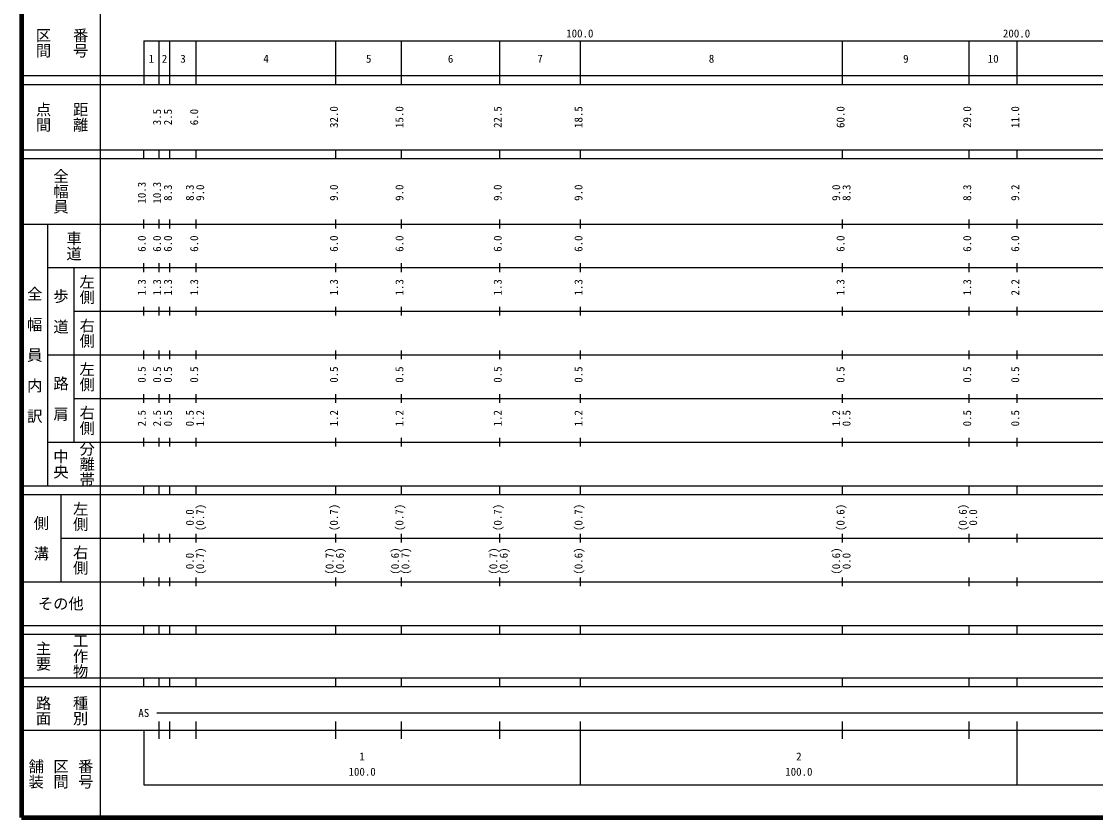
# Model space of a CAD drawing. Units: millimetres on the paper, enlarged 1000 times. Extents: x 40000 to 680000, y 20000 to 380000.
# Drawn here: x 40000 to 285929, y 20000 to 202409 of the extents above; entities that cross this region are included whole.
import ezdxf
from ezdxf.enums import TextEntityAlignment as Align

# ---------------------------------------------------------------- set-up
doc = ezdxf.new("R2010")
doc.units = ezdxf.units.MM
doc.header["$LTSCALE"] = 1000
doc.layers.add('M-TTL', color=2, linetype='Continuous', lineweight=140)
doc.layers.add('M-TTL-BAND', color=7, linetype='Continuous', lineweight=25)
doc.styles.add('@ＭＳ ゴシック', font='')
doc.styles.add('ＭＳ ゴシック', font='')
doc.styles.get('@ＭＳ ゴシック').set_extended_font_data('@MS Gothic')
doc.styles.get('ＭＳ ゴシック').set_extended_font_data('MS Gothic')

msp = doc.modelspace()

# ---------------------------------------------------------------- linework, layer by layer
at = {"layer": 'M-TTL'}
for p, q in [((40000, 380000), (40000, 20000)), ((40000, 20000), (680000, 20000))]:
    msp.add_line(p, q, dxfattribs=at)
at = {"layer": 'M-TTL-BAND'}
for p, q in [((58000, 370000), (58000, 20000)), ((68000, 198000), (579000, 198000)), ((68000, 198000), (68000, 188000)), ((71500, 188000), (71500, 198000)), ((74000, 188000), (74000, 198000)), ((80000, 188000), (80000, 198000)), ((112000, 188000), (112000, 198000)), ((127000, 188000), (127000, 198000)), ((149500, 188000), (149500, 198000)), ((168000, 188000), (168000, 198000)), ((228000, 188000), (228000, 198000)), ((257000, 188000), (257000, 198000)), ((268000, 188000), (268000, 198000)), ((40000, 190000), (579000, 190000)), ((40000, 188000), (579000, 188000)), ((40000, 173000), (579000, 173000)), ((68000, 171000), (68000, 173000)), ((71500, 171000), (71500, 173000)), ((74000, 171000), (74000, 173000)), ((80000, 171000), (80000, 173000)), ((112000, 171000), (112000, 173000)), ((127000, 171000), (127000, 173000)), ((149500, 171000), (149500, 173000)), ((168000, 171000), (168000, 173000)), ((228000, 171000), (228000, 173000)), ((257000, 171000), (257000, 173000)), ((268000, 171000), (268000, 173000)), ((40000, 171000), (579000, 171000)), ((40000, 156000), (579000, 156000)), ((46000, 96000), (46000, 156000)), ((68000, 155000), (68000, 157000)), ((71500, 155000), (71500, 157000)), ((74000, 155000), (74000, 157000)), ((80000, 155000), (80000, 157000)), ((112000, 155000), (112000, 157000)), ((127000, 155000), (127000, 157000)), ((149500, 155000), (149500, 157000)), ((168000, 155000), (168000, 157000)), ((228000, 155000), (228000, 157000)), ((257000, 155000), (257000, 157000)), ((268000, 155000), (268000, 157000)), ((46000, 146000), (579000, 146000)), ((52000, 146000), (52000, 106000)), ((68000, 145000), (68000, 147000)), ((71500, 145000), (71500, 147000)), ((74000, 145000), (74000, 147000)), ((80000, 145000), (80000, 147000)), ((112000, 145000), (112000, 147000)), ((127000, 145000), (127000, 147000)), ((149500, 145000), (149500, 147000)), ((168000, 145000), (168000, 147000)), ((228000, 145000), (228000, 147000)), ((257000, 145000), (257000, 147000)), ((268000, 145000), (268000, 147000)), ((52000, 136000), (579000, 136000)), ((68000, 135000), (68000, 137000)), ((71500, 135000), (71500, 137000)), ((74000, 135000), (74000, 137000)), ((80000, 135000), (80000, 137000)), ((112000, 135000), (112000, 137000)), ((127000, 135000), (127000, 137000)), ((149500, 135000), (149500, 137000)), ((168000, 135000), (168000, 137000)), ((228000, 135000), (228000, 137000)), ((257000, 135000), (257000, 137000)), ((268000, 135000), (268000, 137000)), ((46000, 126000), (579000, 126000)), ((68000, 125000), (68000, 127000)), ((71500, 125000), (71500, 127000)), ((74000, 125000), (74000, 127000)), ((80000, 125000), (80000, 127000)), ((112000, 125000), (112000, 127000)), ((127000, 125000), (127000, 127000)), ((149500, 125000), (149500, 127000)), ((168000, 125000), (168000, 127000)), ((228000, 125000), (228000, 127000)), ((257000, 125000), (257000, 127000)), ((268000, 125000), (268000, 127000)), ((52000, 116000), (579000, 116000)), ((68000, 115000), (68000, 117000)), ((71500, 115000), (71500, 117000)), ((74000, 115000), (74000, 117000)), ((80000, 115000), (80000, 117000)), ((112000, 115000), (112000, 117000)), ((127000, 115000), (127000, 117000)), ((149500, 115000), (149500, 117000)), ((168000, 115000), (168000, 117000)), ((228000, 115000), (228000, 117000)), ((257000, 115000), (257000, 117000)), ((268000, 115000), (268000, 117000)), ((46000, 106000), (579000, 106000)), ((68000, 105000), (68000, 107000)), ((71500, 105000), (71500, 107000)), ((74000, 105000), (74000, 107000)), ((80000, 105000), (80000, 107000)), ((112000, 105000), (112000, 107000)), ((127000, 105000), (127000, 107000)), ((149500, 105000), (149500, 107000)), ((168000, 105000), (168000, 107000)), ((228000, 105000), (228000, 107000)), ((257000, 105000), (257000, 107000)), ((268000, 105000), (268000, 107000)), ((40000, 96000), (579000, 96000)), ((68000, 94000), (68000, 96000)), ((71500, 94000), (71500, 96000)), ((74000, 94000), (74000, 96000)), ((80000, 94000), (80000, 96000)), ((112000, 94000), (112000, 96000)), ((127000, 94000), (127000, 96000)), ((149500, 94000), (149500, 96000)), ((168000, 94000), (168000, 96000)), ((228000, 94000), (228000, 96000)), ((257000, 94000), (257000, 96000)), ((268000, 94000), (268000, 96000)), ((40000, 94000), (579000, 94000)), ((49000, 94000), (49000, 74000)), ((49000, 84000), (579000, 84000)), ((68000, 83000), (68000, 85000)), ((71500, 83000), (71500, 85000)), ((74000, 83000), (74000, 85000)), ((80000, 83000), (80000, 85000)), ((112000, 83000), (112000, 85000)), ((127000, 83000), (127000, 85000)), ((149500, 83000), (149500, 85000)), ((168000, 83000), (168000, 85000)), ((228000, 83000), (228000, 85000)), ((257000, 83000), (257000, 85000)), ((268000, 83000), (268000, 85000)), ((40000, 74000), (579000, 74000)), ((68000, 73000), (68000, 75000)), ((71500, 73000), (71500, 75000)), ((74000, 73000), (74000, 75000)), ((80000, 73000), (80000, 75000)), ((112000, 73000), (112000, 75000)), ((127000, 73000), (127000, 75000)), ((149500, 73000), (149500, 75000)), ((168000, 73000), (168000, 75000)), ((228000, 73000), (228000, 75000)), ((257000, 73000), (257000, 75000)), ((268000, 73000), (268000, 75000)), ((40000, 64000), (579000, 64000)), ((68000, 62000), (68000, 64000)), ((71500, 62000), (71500, 64000)), ((74000, 62000), (74000, 64000)), ((80000, 62000), (80000, 64000)), ((112000, 62000), (112000, 64000)), ((127000, 62000), (127000, 64000)), ((149500, 62000), (149500, 64000)), ((168000, 62000), (168000, 64000)), ((228000, 62000), (228000, 64000)), ((257000, 62000), (257000, 64000)), ((268000, 62000), (268000, 64000)), ((40000, 62000), (579000, 62000)), ((40000, 52000), (579000, 52000)), ((68000, 50000), (68000, 52000)), ((71500, 50000), (71500, 52000)), ((74000, 50000), (74000, 52000)), ((80000, 50000), (80000, 52000)), ((112000, 50000), (112000, 52000)), ((127000, 50000), (127000, 52000)), ((149500, 50000), (149500, 52000)), ((168000, 50000), (168000, 52000)), ((228000, 50000), (228000, 52000)), ((257000, 50000), (257000, 52000)), ((268000, 50000), (268000, 52000)), ((40000, 50000), (579000, 50000)), ((71000, 44000), (565000, 44000)), ((71500, 38000), (71500, 42000)), ((74000, 38000), (74000, 42000)), ((80000, 38000), (80000, 42000)), ((112000, 38000), (112000, 42000)), ((127000, 38000), (127000, 42000)), ((149500, 38000), (149500, 42000)), ((168000, 27500), (168000, 42000)), ((228000, 38000), (228000, 42000)), ((257000, 38000), (257000, 42000)), ((268000, 27500), (268000, 42000)), ((40000, 40000), (579000, 40000)), ((68000, 40000), (68000, 27500)), ((68000, 27500), (579000, 27500))]:
    msp.add_line(p, q, dxfattribs=at)

# ---------------------------------------------------------------- texts
at = {"layer": 'M-TTL-BAND', "style": '@ＭＳ ゴシック'}
for s, p in [('区間', (45000, 197500)), ('番号', (53500, 197500)), ('点間', (45000, 180500)), ('距離', (53500, 180500)), ('全幅員', (49000, 163500)), ('車道', (52000, 151000)), ('左側', (55000, 141000)), ('全\u3000幅\u3000員\u3000内\u3000訳', (43000, 126000)), ('歩\u3000道', (49000, 136000)), ('右側', (55000, 131000)), ('左側', (55000, 121000)), ('路\u3000肩', (49000, 116000)), ('右側', (55000, 111000)), ('分離帯', (55000, 101000)), ('中央', (49000, 101000)), ('左側', (53500, 89000)), ('側\u3000溝', (44500, 84000)), ('右側', (53500, 79000)), ('工作物', (53500, 57000)), ('主要', (45000, 57000)), ('路面', (45000, 44500)), ('種別', (53500, 44500)), ('舗装', (43333, 30000)), ('区間', (49000, 30000)), ('番号', (54667, 30000))]:
    msp.add_text(s, height=2566, rotation=270, dxfattribs=at).set_placement(p, align=Align.MIDDLE_CENTER)
at = {"layer": 'M-TTL-BAND', "style": 'ＭＳ ゴシック'}
for s, p in [('100.0', (167844, 198195)), ('200.0', (267844, 198195)), ('1', (69750, 192405)), ('2', (72750, 192405)), ('3', (77000, 192405)), ('4', (96000, 192405)), ('5', (119500, 192405)), ('6', (138250, 192405)), ('7', (158750, 192405)), ('8', (198000, 192405)), ('9', (242500, 192405)), ('10', (262500, 192405)), ('AS', (68000, 42500)), ('1', (118000, 32523)), ('2', (218000, 32523)), ('100.0', (118000, 29033)), ('100.0', (218000, 29033))]:
    msp.add_text(s, height=1833, dxfattribs=at).set_placement(p, align=Align.BOTTOM_CENTER)
for s, p in [('3.5', (72500, 180500)), ('2.5', (75000, 180500)), ('6.0', (81000, 180500)), ('32.0', (113000, 180500)), ('15.0', (128000, 180500)), ('22.5', (150500, 180500)), ('18.5', (169000, 180500)), ('60.0', (229000, 180500)), ('29.0', (258000, 180500)), ('11.0', (269000, 180500)), ('10.3', (69000, 163174)), ('10.3', (72500, 163174)), ('8.3', (75000, 163174)), ('8.3', (80000, 163174)), ('9.0', (82370, 163174)), ('9.0', (113000, 163174)), ('9.0', (128000, 163174)), ('9.0', (150500, 163174)), ('9.0', (169000, 163174)), ('9.0', (228000, 163174)), ('8.3', (230370, 163174)), ('8.3', (258000, 163174)), ('9.2', (269000, 163174)), ('6.0', (69000, 151500)), ('6.0', (72500, 151500)), ('6.0', (75000, 151500)), ('6.0', (81000, 151500)), ('6.0', (113000, 151500)), ('6.0', (128000, 151500)), ('6.0', (150500, 151500)), ('6.0', (169000, 151500)), ('6.0', (229000, 151500)), ('6.0', (258000, 151500)), ('6.0', (269000, 151500)), ('1.3', (69000, 141500)), ('1.3', (72500, 141500)), ('1.3', (75000, 141500)), ('1.3', (81000, 141500)), ('1.3', (113000, 141500)), ('1.3', (128000, 141500)), ('1.3', (150500, 141500)), ('1.3', (169000, 141500)), ('1.3', (229000, 141500)), ('1.3', (258000, 141500)), ('2.2', (269000, 141500)), ('0.5', (69000, 121500)), ('0.5', (72500, 121500)), ('0.5', (75000, 121500)), ('0.5', (81000, 121500)), ('0.5', (113000, 121500)), ('0.5', (128000, 121500)), ('0.5', (150500, 121500)), ('0.5', (169000, 121500)), ('0.5', (229000, 121500)), ('0.5', (258000, 121500)), ('0.5', (269000, 121500)), ('2.5', (69000, 111500)), ('2.5', (72500, 111500)), ('0.5', (75000, 111500)), ('0.5', (80000, 111500)), ('1.2', (82370, 111500)), ('1.2', (113000, 111500)), ('1.2', (128000, 111500)), ('1.2', (150500, 111500)), ('1.2', (169000, 111500)), ('1.2', (228000, 111500)), ('0.5', (230370, 111500)), ('0.5', (258000, 111500)), ('0.5', (269000, 111500)), ('(0.7)', (82370, 88764)), ('(0.7)', (113000, 88764)), ('(0.7)', (128000, 88764)), ('(0.7)', (150500, 88764)), ('(0.7)', (169000, 88764)), ('(0.6)', (229000, 88764)), ('(0.6)', (257000, 88764)), ('0.0', (80000, 88764)), ('0.0', (259370, 88764)), ('(0.7)', (82370, 78764)), ('(0.7)', (112000, 78764)), ('(0.6)', (114370, 78764)), ('(0.6)', (127000, 78764)), ('(0.7)', (129370, 78764)), ('(0.7)', (149500, 78764)), ('(0.6)', (151870, 78764)), ('(0.6)', (169000, 78764)), ('(0.6)', (228000, 78764)), ('0.0', (80000, 78764)), ('0.0', (230370, 78764))]:
    msp.add_text(s, height=1833, rotation=90, dxfattribs=at).set_placement(p, align=Align.BOTTOM_CENTER)
msp.add_text('その他', height=2566, dxfattribs=at).set_placement((49000, 69000), align=Align.MIDDLE_CENTER)

doc.saveas('drawing.dxf')
